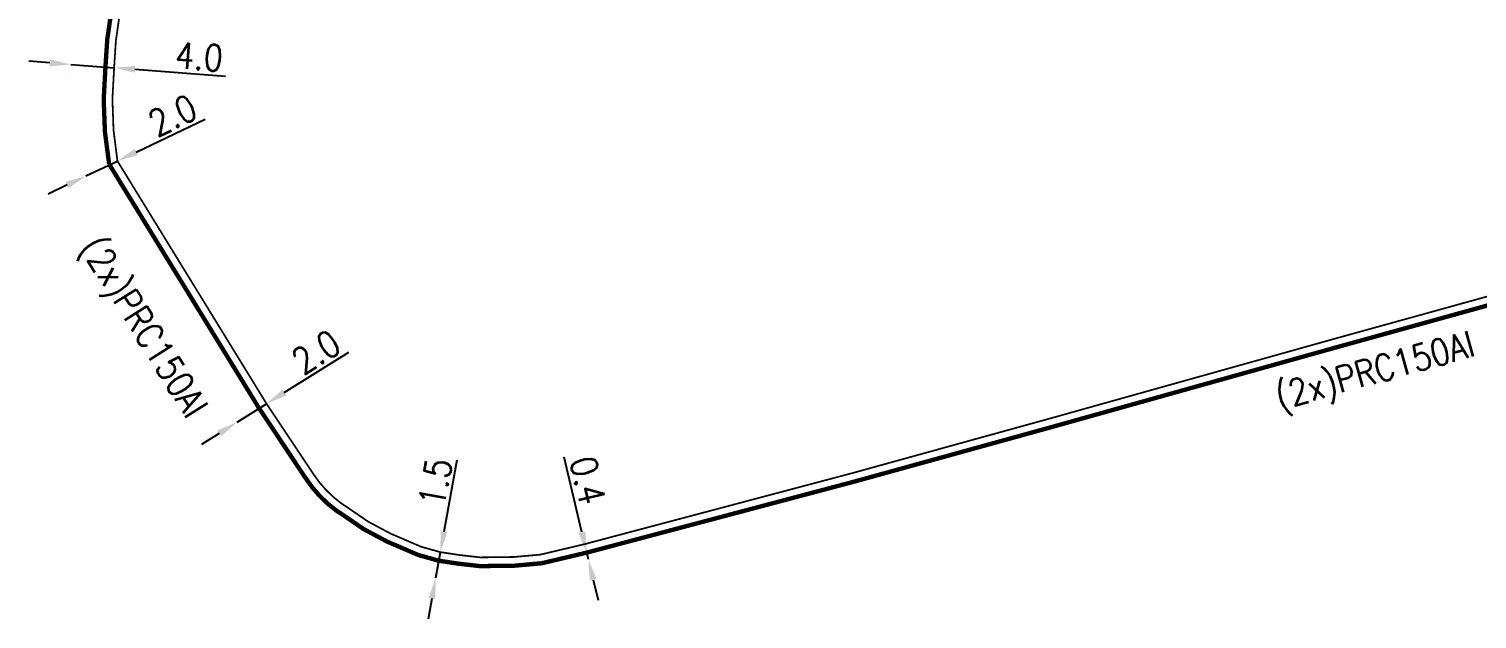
# Model space of a CAD drawing. Header units: millimetres. Extents: x 164000 to 164746, y 152000 to 152990.
# Drawn here: x 164125.3 to 164208.3, y 152646.4 to 152680.2 of the extents above; entities that cross this region are included whole.
import ezdxf
from ezdxf.enums import TextEntityAlignment as Align

# ---------------------------------------------------------------- set-up
doc = ezdxf.new("R2010")
doc.units = ezdxf.units.MM
doc.header["$PDMODE"] = 34
doc.layers.get('Defpoints').update_dxf_attribs({"linetype": 'CONTINUOUS'})
doc.layers.add('M_120', color=5, linetype='M_ST_13')
doc.styles.get("Standard").update_dxf_attribs({"font": 'romans.shx', "width": 0.85})
doc.linetypes.add('M_ST_13', pattern='A,5,-0.3,["oo",Standard,S=1.5,R=0,X=0,Y=-0.5],-3', length=8.3)
doc.dimstyles.get("Standard").update_dxf_attribs({"dimtxt": 1.5, "dimasz": 1.2, "dimexe": 0.625, "dimexo": 0.625, "dimgap": 0.25, "dimtad": 1, "dimdec": 1, "dimzin": 0, "dimdsep": 46, "dimtxsty": 'Standard', "dimcen": -0.5, "dimadec": 0, "dimazin": 0, "dimtfac": 1, "dimtdec": 1, "dimtmove": 0, "dimatfit": 3, "dimfxl": 0, "dimtolj": 1, "dimtzin": 0, "dimarcsym": 0})

# ---------------------------------------------------------------- blocks, each defined once
blk = doc.blocks.new('*D43')
at = {"layer": 'Defpoints', "color": 0, "linetype": 'Continuous', "transparency": 16777216}
for p in [(164157.263, 152650.171), (164157.355, 152649.782), (164157.355, 152649.782)]:
    blk.add_point(p, dxfattribs=at)
at = {"layer": 'M_120', "color": 0, "linetype": 'Continuous', "lineweight": -2, "transparency": 16777216}
for p, q in [((164156.987, 152651.339), (164155.969, 152655.653)), ((164157.355, 152649.782), (164157.263, 152650.171)), ((164157.631, 152648.614), (164157.906, 152647.446))]:
    blk.add_line(p, q, dxfattribs=at)
at = {"layer": 'M_120', "color": 0, "linetype": 'Continuous', "transparency": 16777216}
for points in [[(164157.182, 152651.385), (164156.793, 152651.293), (164157.263, 152650.171)], [(164157.825, 152648.66), (164157.436, 152648.568), (164157.355, 152649.782)]]:
    blk.add_solid(points, dxfattribs=at)
at = {"layer": 'M_120', "color": 0, "linetype": 'Continuous', "transparency": 16777216, "insert": (164157.314, 152654.31), "char_height": 1.5, "attachment_point": 5, "rotation": 283.28333}
blk.add_mtext('\\A1;0.4', dxfattribs=at)
blk = doc.blocks.new('*D44')
at = {"layer": 'Defpoints', "color": 0, "linetype": 'Continuous', "transparency": 16777216}
for p in [(164148.86, 152650.198), (164148.593, 152648.722), (164148.593, 152648.722)]:
    blk.add_point(p, dxfattribs=at)
at = {"layer": 'M_120', "color": 0, "linetype": 'Continuous', "lineweight": -2, "transparency": 16777216}
for p, q in [((164149.075, 152651.378), (164149.822, 152655.5)), ((164148.593, 152648.722), (164148.86, 152650.198)), ((164148.378, 152647.541), (164148.164, 152646.36))]:
    blk.add_line(p, q, dxfattribs=at)
at = {"layer": 'M_120', "color": 0, "linetype": 'Continuous', "transparency": 16777216}
for points in [[(164148.878, 152651.414), (164149.271, 152651.343), (164148.86, 152650.198)], [(164148.182, 152647.577), (164148.575, 152647.505), (164148.593, 152648.722)]]:
    blk.add_solid(points, dxfattribs=at)
at = {"layer": 'M_120', "color": 0, "linetype": 'Continuous', "transparency": 16777216, "insert": (164148.572, 152654.208), "char_height": 1.5, "attachment_point": 5, "rotation": 79.71718}
blk.add_mtext('\\A1;1.5', dxfattribs=at)
blk = doc.blocks.new('*D45')
at = {"layer": 'Defpoints', "color": 0, "linetype": 'Continuous', "transparency": 16777216}
for p in [(164138.89, 152658.709), (164137.196, 152657.647), (164137.196, 152657.647)]:
    blk.add_point(p, dxfattribs=at)
at = {"layer": 'M_120', "color": 0, "linetype": 'Continuous', "lineweight": -2, "transparency": 16777216}
for p, q in [((164139.907, 152659.346), (164143.612, 152661.667)), ((164137.196, 152657.647), (164138.89, 152658.709)), ((164136.179, 152657.01), (164135.162, 152656.373))]:
    blk.add_line(p, q, dxfattribs=at)
at = {"layer": 'M_120', "color": 0, "linetype": 'Continuous', "transparency": 16777216}
for points in [[(164139.801, 152659.516), (164140.013, 152659.177), (164138.89, 152658.709)], [(164136.072, 152657.18), (164136.285, 152656.841), (164137.196, 152657.647)]]:
    blk.add_solid(points, dxfattribs=at)
at = {"layer": 'M_120', "color": 0, "linetype": 'Continuous', "transparency": 16777216, "insert": (164141.737, 152661.673), "char_height": 1.5, "attachment_point": 5, "rotation": 32.06819}
blk.add_mtext('\\A1;2.0', dxfattribs=at)
blk = doc.blocks.new('*D46')
at = {"layer": 'Defpoints', "color": 0, "linetype": 'Continuous', "transparency": 16777216}
for p in [(164130.335, 152672.632), (164128.53, 152671.772), (164128.53, 152671.772)]:
    blk.add_point(p, dxfattribs=at)
at = {"layer": 'M_120', "color": 0, "linetype": 'Continuous', "lineweight": -2, "transparency": 16777216}
for p, q in [((164131.418, 152673.148), (164135.365, 152675.029)), ((164128.53, 152671.772), (164130.335, 152672.632)), ((164127.446, 152671.256), (164126.363, 152670.739))]:
    blk.add_line(p, q, dxfattribs=at)
at = {"layer": 'M_120', "color": 0, "linetype": 'Continuous', "transparency": 16777216}
for points in [[(164131.332, 152673.329), (164131.504, 152672.968), (164130.335, 152672.632)], [(164127.36, 152671.436), (164127.532, 152671.075), (164128.53, 152671.772)]]:
    blk.add_solid(points, dxfattribs=at)
at = {"layer": 'M_120', "color": 0, "linetype": 'Continuous', "transparency": 16777216, "insert": (164133.503, 152675.249), "char_height": 1.5, "attachment_point": 5, "rotation": 25.47926}
blk.add_mtext('\\A1;2.0', dxfattribs=at)
blk = doc.blocks.new('*D47')
at = {"layer": 'Defpoints', "color": 0, "linetype": 'Continuous', "transparency": 16777216}
for p in [(164127.653, 152678.169), (164127.653, 152678.169), (164130.146, 152677.981)]:
    blk.add_point(p, dxfattribs=at)
at = {"layer": 'M_120', "color": 0, "linetype": 'Continuous', "lineweight": -2, "transparency": 16777216}
for p, q in [((164126.457, 152678.26), (164125.26, 152678.35)), ((164127.606, 152677.546), (164127.606, 152677.546)), ((164127.653, 152678.169), (164130.146, 152677.981)), ((164131.343, 152677.89), (164136.529, 152677.498))]:
    blk.add_line(p, q, dxfattribs=at)
at = {"layer": 'M_120', "color": 0, "linetype": 'Continuous', "transparency": 16777216}
for points in [[(164126.472, 152678.459), (164126.441, 152678.06), (164127.653, 152678.169)], [(164131.358, 152678.09), (164131.328, 152677.691), (164130.146, 152677.981)]]:
    blk.add_solid(points, dxfattribs=at)
at = {"layer": 'M_120', "color": 0, "linetype": 'Continuous', "transparency": 16777216, "insert": (164135.023, 152678.615), "char_height": 1.5, "attachment_point": 5, "rotation": 355.67658}
blk.add_mtext('\\A1;4.0', dxfattribs=at)

msp = doc.modelspace()

# ---------------------------------------------------------------- linework, layer by layer
at = {"layer": 'M_120', "const_width": 0.25, "flags": 128}
msp.add_lwpolyline([(164301.483, 152692.24), (164299.441, 152691.733), (164288.043, 152688.353), (164288.043, 152688.353), (164288.043, 152688.353), (164286.547, 152687.92), (164284.073, 152686.975), (164282.548, 152686.393), (164272.632, 152682.606), (164265.622, 152680.029), (164262.493, 152678.719), (164257.654, 152676.693), (164254.436, 152675.345), (164253.586, 152675.042), (164247.653, 152673.432), (164240.192, 152671.408), (164229.017, 152669.945), (164223.346, 152668.342), (164221.737, 152667.891), (164200.175, 152661.92), (164184.009, 152657.393), (164172.631, 152654.249), (164157.263, 152650.171), (164154.678, 152649.56), (164153.107, 152649.419), (164151.133, 152649.396), (164149.893, 152649.536), (164148.755, 152649.708), (164147.596, 152650.033), (164145.786, 152650.811), (164144.45, 152651.525), (164143.433, 152652.224, -0.113574), (164141.13, 152654.445), (164138.469, 152658.439), (164129.859, 152672.452, -0.068776), (164129.647, 152678.012, -0.079563), (164130.83, 152684.33), (164137.087, 152688.576), (164143.981, 152693.102), (164145.532, 152694.402), (164147.454, 152695.738)], format="xyb", dxfattribs=at)
at = {"layer": 'M_120', "ltscale": 0.5, "const_width": 0.1, "flags": 128}
msp.add_lwpolyline([(164151.388, 152693.258), (164150.89, 152694.008, 0.414214), (164150.197, 152694.148), (164149.397, 152693.616, -0.406455), (164148.711, 152693.745), (164147.932, 152694.853, 0.41225), (164147.238, 152694.977), (164145.835, 152694.004), (164144.279, 152692.7), (164137.364, 152688.16), (164131.247, 152684.008, 0.077737), (164130.146, 152677.981, 0.06781), (164130.335, 152672.632), (164138.89, 152658.709), (164141.548, 152654.72, 0.114241), (164143.703, 152652.645), (164144.71, 152651.953), (164146.003, 152651.262), (164147.763, 152650.505), (164148.86, 152650.198), (164149.958, 152650.032), (164151.158, 152649.896), (164153.082, 152649.919), (164154.598, 152650.055), (164157.135, 152650.655), (164172.501, 152654.732), (164183.875, 152657.875), (164200.041, 152662.402), (164221.602, 152668.372), (164223.211, 152668.823), (164228.916, 152670.436), (164240.094, 152671.899), (164247.522, 152673.915), (164253.436, 152675.519), (164254.256, 152675.812), (164257.461, 152677.154), (164262.3, 152679.18), (164265.429, 152680.49), (164272.454, 152683.073), (164282.369, 152686.86), (164283.894, 152687.443), (164286.388, 152688.395), (164287.92, 152688.837), (164287.92, 152688.837), (164287.92, 152688.837), (164299.32, 152692.218), (164299.32, 152692.218), (164303.186, 152693.177, -0.116716), (164303.416, 152693.18), (164304.194, 152693.005, 0.119181), (164304.429, 152693.011), (164307.306, 152693.832)], format="xyb", dxfattribs=at)

# ---------------------------------------------------------------- texts
at = {"layer": 'M_120', "linetype": 'Continuous', "width": 0.85}
for rotation, p in [(302.03177, (164131.79, 152663.055)), (15.47751, (164202.492, 152660.538))]:
    msp.add_text('(2x)PRC150Al', height=1.5, rotation=rotation, dxfattribs=at).set_placement(p, align=Align.MIDDLE)

# ---------------------------------------------------------------- dimensions: what is measured, and where the dimension line sits
at = {"layer": 'M_120', "linetype": 'Continuous'}
dim = msp.add_linear_dim(base=(164127.653, 152678.169), p1=(164130.146, 152677.981), p2=(164127.653, 152678.169), angle=355.67658, text='4.0', dimstyle='Standard', dxfattribs=at)
dim.commit()
dim.dimension.update_dxf_attribs({"geometry": '*D47', "text_midpoint": (164134.948, 152677.618), "dimtype": 160})
for base, p1, p2, angle, picture, middle in [((164128.53, 152671.772), (164130.335, 152672.632), (164128.53, 152671.772), 25.47926, '*D46', (164133.933, 152674.347)), ((164137.196, 152657.647), (164138.89, 152658.709), (164137.196, 152657.647), 32.06819, '*D45', (164142.268, 152660.825)), ((164148.593, 152648.722), (164148.86, 152650.198), (164148.593, 152648.722), 79.71718, '*D44', (164149.556, 152654.03)), ((164157.355, 152649.782), (164157.263, 152650.171), (164157.355, 152649.782), 103.28333, '*D43', (164156.34, 152654.08))]:
    dim = msp.add_linear_dim(base=base, p1=p1, p2=p2, angle=angle, dimstyle='Standard', dxfattribs=at)
    dim.commit()
    dim.dimension.update_dxf_attribs({"geometry": picture, "text_midpoint": middle, "dimtype": 160})

doc.saveas('drawing.dxf')
